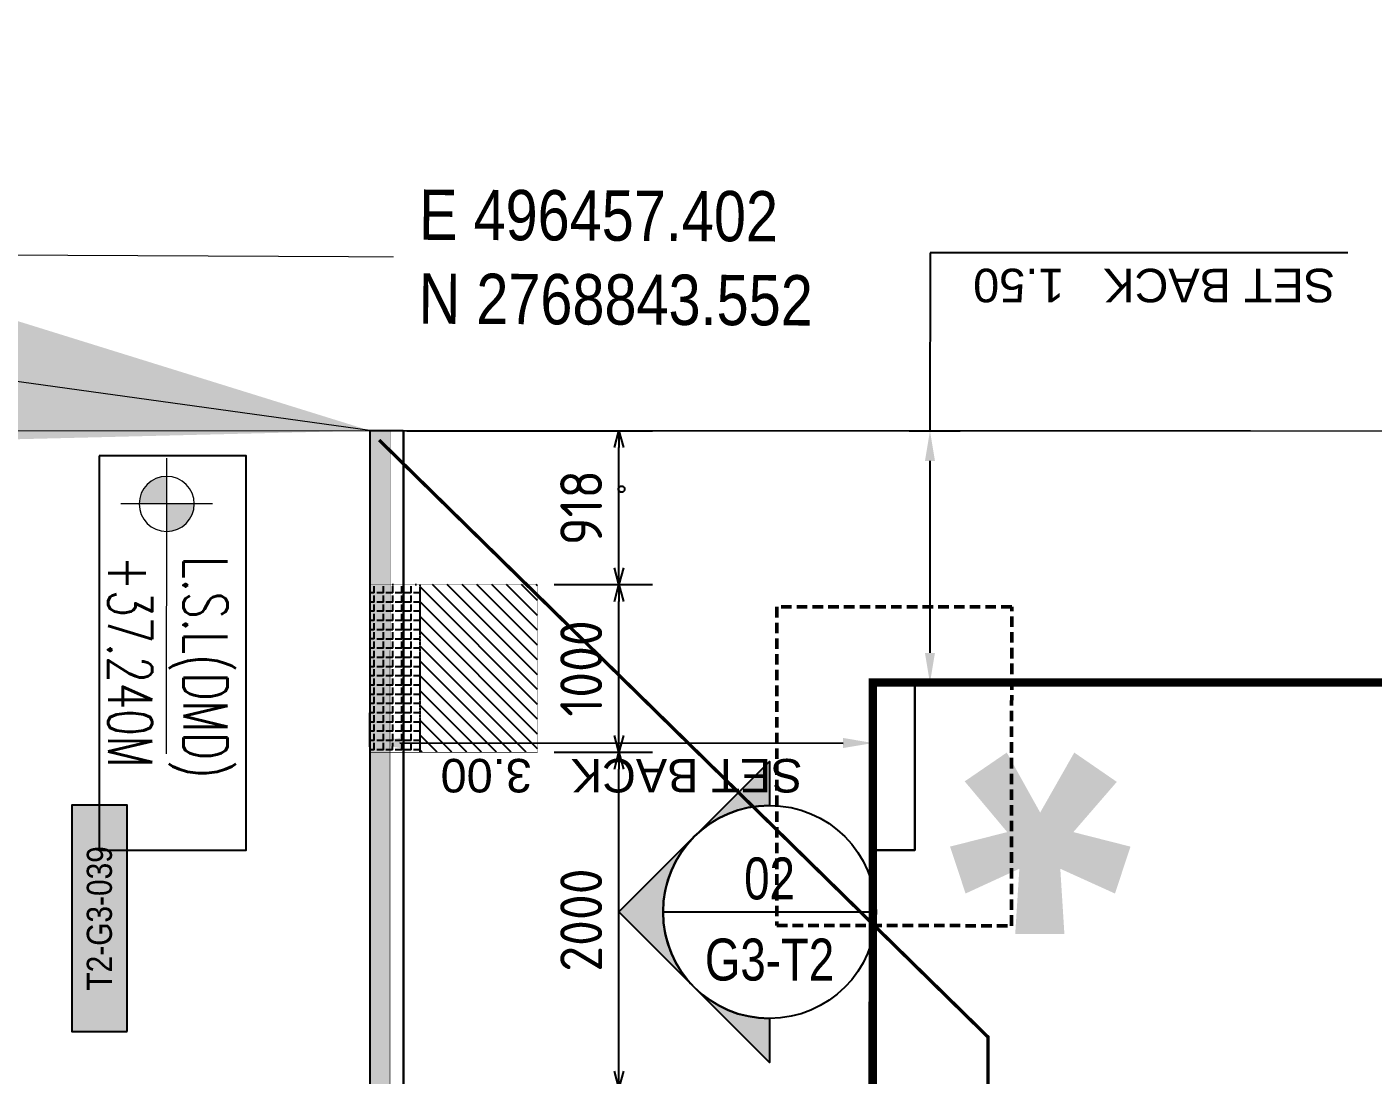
# Model space of a CAD drawing. Header units: centimetres. Extents: x -6122352 to 7132207, y -1694241 to 1947892.
# Drawn here: x 3028 to 11056, y -88291 to -82042 of the extents above; entities that cross this region are included whole.
import ezdxf
from ezdxf.enums import TextEntityAlignment as Align
from ezdxf.xclip import XClip

# ---------------------------------------------------------------- set-up
doc = ezdxf.new("R2010")
doc.units = ezdxf.units.CM
doc.header["$MEASUREMENT"] = 0
doc.header["$XCLIPFRAME"] = 2
doc.header["$PDMODE"] = 66
doc.header["$PDSIZE"] = 100
doc.linetypes.add('DASHED2', pattern=[0.375, 0.25, -0.125])
doc.linetypes.add('XR-AR-END-SETTING OUT PLAN$0$23261-XR-AR-SI-GF$0$HIDDEN', pattern=[0.375, 0.25, -0.125])
for name, color, linetype in [('00-MI-DIM', 7, 'Continuous'), ('23585-XR-AR-BOUNDARY WALLS AND SETBACKS$0$setback', 7, 'XR-AR-END-SETTING OUT PLAN$0$23261-XR-AR-SI-GF$0$HIDDEN'), ('@MI-FOOTINGS', 7, 'Continuous'), ('@MI-REF LAYER', 7, 'Continuous'), ('@MI-TYPE-01', 30, 'Continuous'), ('@MI-TYPE-02', 6, 'Continuous'), ('B_TH_4', 7, 'Continuous'), ('PANEL-TAGS', 7, 'Continuous'), ('S-DIMENSION', 251, 'Continuous'), ('XREF1$0$S-LEVELS', 2, 'Continuous'), ('XREF1$0$TYPICAL NEW PROFILE', 3, 'Continuous')]:
    doc.layers.add(name, color=color, linetype=linetype)
for name, color, linetype, lineweight, true_color in [('08-Compound Wall-2', 6, 'Continuous', 25, 0xff00ff), ('23585-XR-AR-DAMAC PLOT LIMITS$0$1-End units', 7, 'Continuous', 5, 0xf8991e), ('23585-XR-AR-DAMAC PLOT LIMITS$0$1-Open Space', 7, 'Continuous', 5, 0x90cf5a)]:
    doc.layers.add(name, color=color, linetype=linetype, lineweight=lineweight, true_color=true_color)
for name, color, linetype, lineweight in [('@ Foundations', 4, 'DASHED2', 50), ('A-ANNO-TEXT', 3, 'Continuous', 25), ('XR-AR-END-SETTING OUT PLAN$0$23585-XR-AR-END-GROUND FLOOR$0$S-COLS', 51, 'Continuous', 40), ('XR-AR-END-SETTING OUT PLAN$0$23585-XR-AR-END-GROUND FLOOR$0$S-COLS-PATT', 8, 'Continuous', 5), ('XREF1$0$36-TAGLVL', 23, 'Continuous', 9)]:
    doc.layers.add(name, color=color, linetype=linetype, lineweight=lineweight)
doc.styles.add('Arial', font='arialbd.ttf')
doc.styles.add('Arial Narrow', font='ARIALN.TTF', dxfattribs={"width": 0.95, "height": 500})
doc.styles.add('Gen-Text', font='arial.ttf', dxfattribs={"height": 2.5})
doc.styles.add('JWC BHQ 3.00', font='swissc.ttf', dxfattribs={"height": 3})
doc.styles.add('PANELTAG_STYLE', font='arial.ttf')
doc.styles.add('Schueco-BEMSTIL', font='isocpeur.ttf', dxfattribs={"width": 0.9})
doc.styles.get("Standard").update_dxf_attribs({"font": 'arial.ttf'})
doc.styles.add('XREF1$0$DLT_TEXT', font='romans.shx', dxfattribs={"width": 0.7})
doc.dimstyles.new('Dim Arrow Ann', dxfattribs={"dimtxt": 2.5, "dimasz": 3, "dimexe": 1.5, "dimexo": 1.5, "dimgap": 1, "dimtad": 1, "dimdec": 0, "dimlfac": 1000, "dimzin": 0, "dimdsep": 46, "dimtxsty": 'Gen-Text', "dimblk": 'ARCHTICK', "dimcen": 0, "dimclrd": 7, "dimclre": 7, "dimclrt": 7, "dimadec": 0, "dimazin": 0, "dimtfac": 1, "dimtdec": 0, "dimtofl": 0, "dimtmove": 2, "dimatfit": 3, "dimfxl": 1, "dimtolj": 1, "dimtzin": 0, "dimlwd": 0, "dimlwe": 0, "dimarcsym": 0})
doc.dimstyles.new('MI- JWC-TXT-2.5 MM', dxfattribs={"dimscale": 1.5, "dimtxt": 2.5, "dimasz": 1, "dimexe": 2, "dimexo": 1, "dimgap": 1, "dimtad": 1, "dimdec": 0, "dimdsep": 46, "dimtxsty": 'Schueco-BEMSTIL', "dimblk": 'OPEN30', "dimcen": 0, "dimdle": 2, "dimclrd": 140, "dimclre": 8, "dimclrt": 40, "dimadec": 0, "dimazin": 2, "dimtfac": 1, "dimtdec": 0, "dimtix": 1, "dimtmove": 2, "dimatfit": 3, "dimldrblk": 'OPEN', "dimfxl": 2, "dimlwd": -1, "dimlwe": -1, "dimarcsym": 0})
doc.dimstyles.get("Standard").update_dxf_attribs({"dimtxt": 5, "dimasz": 0.5, "dimexe": 0.18, "dimexo": 0.0625, "dimgap": 0.09, "dimtad": 0, "dimtih": 1, "dimtoh": 1, "dimdec": 0, "dimzin": 0, "dimdsep": 46, "dimtxsty": 'Standard', "dimcen": 0.09, "dimadec": 0, "dimazin": 0, "dimtfac": 1, "dimtdec": 0, "dimtofl": 0, "dimtmove": 0, "dimatfit": 3, "dimfxl": 1, "dimtolj": 1, "dimtzin": 0, "dimarcsym": 0})

# ---------------------------------------------------------------- blocks, each defined once
blk = doc.blocks.new('23585-XR-AR-BOUNDARY WALLS AND SETBACKS')
at = {"layer": '08-Compound Wall-2'}
for points in [[(496457.5374, 2768843.6994), (496475.1589, 2768827.5531), (496481.207, 2768834.1539), (496485.2592, 2768838.5765), (496487.387, 2768840.8987), (496489.314, 2768843.0015), (496493.3674, 2768847.4253), (496493.57, 2768847.6464), (496497.4208, 2768851.8491), (496497.6234, 2768852.0702), (496501.6768, 2768856.4941), (496503.5346, 2768858.5215), (496485.9133, 2768874.6678)], [(496457.5374, 2768843.6994), (496457.4023, 2768843.5519), (496475.1712, 2768827.2705), (496481.3544, 2768834.0187), (496485.4066, 2768838.4413), (496487.5344, 2768840.7635), (496505.1555, 2768824.6169), (496505.2906, 2768824.7644)]]:
    blk.add_lwpolyline(points, dxfattribs=at)
at = {"layer": '23585-XR-AR-BOUNDARY WALLS AND SETBACKS$0$setback', "ltscale": 40, "const_width": 0.05}
blk.add_lwpolyline([(496485.0601, 2768871.5163), (496480.9052, 2768866.9817), (496476.8518, 2768862.5581), (496472.7985, 2768858.1342), (496468.745, 2768853.7105), (496464.6916, 2768849.2868), (496460.535, 2768844.7504), (496474.9123, 2768831.5767), (496479.0688, 2768836.113), (496483.121, 2768840.5356), (496485.2488, 2768842.8578), (496487.1759, 2768844.9607), (496491.2292, 2768849.3844), (496491.4314, 2768849.6052), (496495.2826, 2768853.8082), (496495.4848, 2768854.029), (496499.4373, 2768858.3426), (496485.0601, 2768871.5163)], dxfattribs=at)
blk = doc.blocks.new('A$C9d9485f6')
at = {"layer": 'A-ANNO-TEXT', "rotation": 312.4881850805905}
blk.add_blockref('23585-XR-AR-BOUNDARY WALLS AND SETBACKS', (-2377088.5348, -1504219.2521), dxfattribs=at)
blk = doc.blocks.new('23585-XR-AR-DAMAC PLOT LIMITS')
at = {"layer": '23585-XR-AR-DAMAC PLOT LIMITS$0$1-End units', "color": 251, "true_color": 0x636466}
blk.add_lwpolyline([(496481.2807, 2768834.0863), (496475.0975, 2768827.3381), (496457.4023, 2768843.5519), (496463.5857, 2768850.3001)], close=True, dxfattribs=at)
at = {"layer": '23585-XR-AR-DAMAC PLOT LIMITS$0$1-Open Space', "color": 251, "true_color": 0x636466}
blk.add_lwpolyline([(496481.2807, 2768834.0863), (496485.3329, 2768838.5089), (496487.4607, 2768840.8311), (496505.1555, 2768824.6169), (496500.9775, 2768820.0575), (496490.9427, 2768817.5725, 0.00131), (496483.6115, 2768820.2427, 0.002559), (496469.2457, 2768825.3501, -0.016443), (496465.7593, 2768826.6997, -0.023581), (496460.9327, 2768829.0277), (496464.1167, 2768834.2181), (496458.9169, 2768837.4077), (496455.7333, 2768832.2175, -0.007148), (496454.4089, 2768833.1595), (496453.7741, 2768839.5923), (496457.4023, 2768843.5519), (496475.0975, 2768827.3381)], format="xyb", close=True, dxfattribs=at)
blk = doc.blocks.new('A$Cf093b529')
at = {"layer": 'A-ANNO-TEXT'}
blk.add_blockref('23585-XR-AR-DAMAC PLOT LIMITS', (-495391.9901, -2768603.4419), dxfattribs=at)
blk = doc.blocks.new('_ArchTick')
at = {"color": 0, "linetype": 'ByBlock', "const_width": 0.15}
blk.add_lwpolyline([(-0.5, -0.5), (0.5, 0.5)], dxfattribs=at)
blk = doc.blocks.new('XR-AR-END-SETTING OUT PLAN$0$23585-XR-AR-END-GROUND FLOOR$0$A$C75a8815d')
at = {"layer": 'XR-AR-END-SETTING OUT PLAN$0$23585-XR-AR-END-GROUND FLOOR$0$S-COLS', "color": 252, "lineweight": 30}
blk.add_lwpolyline([(0, -4000), (0, -3000), (250, -3000), (250, -4000)], close=True, dxfattribs=at)
blk = doc.blocks.new('XR-AR-END-SETTING OUT PLAN')
at = {"layer": 'XR-AR-END-SETTING OUT PLAN$0$23585-XR-AR-END-GROUND FLOOR$0$S-COLS-PATT', "color": 8}
blk.add_blockref('XR-AR-END-SETTING OUT PLAN$0$23585-XR-AR-END-GROUND FLOOR$0$A$C75a8815d', (3000.1, 5500), dxfattribs=at)
blk = doc.blocks.new('END UNIT')
at = {"xscale": 0.001, "yscale": 0.001, "zscale": 0.001}
blk.add_blockref('XR-AR-END-SETTING OUT PLAN', (-9.1502, 0), dxfattribs=at)
blk = doc.blocks.new('TH_4')
at = {"xscale": -1}
blk.add_blockref('END UNIT', (495826.3054, 2769130.5141), dxfattribs=at)
at = {"insert": (495831.4554, 2769133.5141), "char_height": 2, "attachment_point": 2, "style": 'Arial'}
blk.add_mtext('\\pxqc;*', dxfattribs=at)
blk = doc.blocks.new('A$C780da55d')
at = {"layer": 'S-DIMENSION'}
blk.add_circle((39.3016, -0.0017), 0.0182, dxfattribs=at)
at = {"layer": 'B_TH_4', "xscale": 1.000039159572381, "yscale": 1.000039159572381, "zscale": 1.000039159572381}
blk.add_blockref('TH_4', (-495814.0705, -2769239.3021), dxfattribs=at)
blk = doc.blocks.new('23585-XR-AR-MALDIVE-2$0$TH_4')
blk.add_blockref('A$C780da55d', (495794.6554, 2769130.8641))
at = {"layer": '@ Foundations', "linetype": 'DASHED2', "ltscale": 0.25}
blk.add_lwpolyline([(495831.6304, 2769131.5646), (495833.0304, 2769131.5646), (495833.0304, 2769133.4646), (495831.6304, 2769133.4646)], close=True, dxfattribs=at)
blk = doc.blocks.new('A$C7cae1d29')
at = {"color": 1, "true_color": 0xeb0000, "const_width": 0.008}
blk.add_lwpolyline([(33.1501, 0.0002), (27.1501, 0.0002), (21.1502, 0.0003), (15.1501, 0.0002), (9.1502, 0.0003), (0, 0.0003), (0.0003, 24.0004), (2.8502, 24.0003), (8.8502, 24.0003), (9.1502, 24.0003), (14.8502, 24.0003), (15.1502, 24.0003), (21.1502, 24.0003), (24.0024, 24.0001), (27.152, 24.0001), (33.1504, 24.0002), (42.303, 24.0002), (42.3028, 0)], close=True, dxfattribs=at)
blk = doc.blocks.new('*D475')
at = {"color": 0, "lineweight": -2, "transparency": 16777216}
for p, q in [((494356.3807, 2767860.5883), (494356.8116, 2767860.5883)), ((494356.6316, 2767859.2642), (494356.6316, 2767860.4083)), ((494356.7565, 2767859.0842), (494356.4516, 2767859.0842)), ((494356.6316, 2767858.0231), (494356.6316, 2767859.0842)), ((494354.139, 2767858.0231), (494356.6316, 2767858.0231))]:
    blk.add_line(p, q, dxfattribs=at)
at = {"color": 0, "transparency": 16777216}
for points in [[(494356.6016, 2767860.4083), (494356.6616, 2767860.4083), (494356.6316, 2767860.5883)], [(494356.6016, 2767859.2642), (494356.6616, 2767859.2642), (494356.6316, 2767859.0842)]]:
    blk.add_solid(points, dxfattribs=at)
at = {"layer": 'Defpoints', "color": 0, "transparency": 16777216}
for p in [(494356.3182, 2767860.5883), (494356.6316, 2767860.5883), (494356.819, 2767859.0842)]:
    blk.add_point(p, dxfattribs=at)
at = {"color": 0, "transparency": 16777216, "insert": (494355.2953, 2767858.2165), "char_height": 0.2, "attachment_point": 5}
blk.add_mtext('\\A1;SET BACK   1.50', dxfattribs=at)
blk = doc.blocks.new('*D477')
at = {"color": 0, "lineweight": -2, "transparency": 16777216}
for p, q in [((494356.9693, 2767860.7952), (494356.9693, 2767861.1259)), ((494359.792, 2767860.9459), (494357.1493, 2767860.9459)), ((494359.972, 2767860.9699), (494359.972, 2767860.7659))]:
    blk.add_line(p, q, dxfattribs=at)
at = {"color": 0, "transparency": 16777216}
for points in [[(494357.1493, 2767860.9759), (494357.1493, 2767860.9159), (494356.9693, 2767860.9459)], [(494359.792, 2767860.9759), (494359.792, 2767860.9159), (494359.972, 2767860.9459)]]:
    blk.add_solid(points, dxfattribs=at)
at = {"layer": 'Defpoints', "color": 0, "transparency": 16777216}
for p in [(494359.972, 2767861.0324), (494356.9693, 2767860.9459), (494356.9693, 2767860.7327)]:
    blk.add_point(p, dxfattribs=at)
at = {"color": 0, "transparency": 16777216, "insert": (494358.4706, 2767861.1394), "char_height": 0.2, "attachment_point": 5}
blk.add_mtext('\\A1;SET BACK   3.00', dxfattribs=at)
blk = doc.blocks.new('XREF1$0$LVL  ATTR')
at = {"color": 7}
blk.add_wipeout([(-0.3373, 0.3835), (1.8973, 0.3835), (1.8973, -0.4505), (-0.3373, -0.4505)], dxfattribs=at)
at = {"layer": 'XREF1$0$36-TAGLVL', "extrusion": (-4.88814e-07, 1.40652e-17, 1)}
h = blk.add_hatch(color=252, dxfattribs=at)
h.paths.add_polyline_path([(-0.0654, 0.1563, 0.414214), (-0.2216, 0), (-0.0654, 0)])
h.paths.add_polyline_path([(0.0909, 0), (-0.0654, 0), (-0.0654, -0.1562, 0.414214)])
for p, q in [((-0.0654, -0.2604), (-0.0654, 0.2604)), ((1.3511, 0, 0), (-0.3253, 0, 0))]:
    blk.add_line(p, q, dxfattribs=at)
blk.add_circle((-0.0654, 0, 0), 0.1562, dxfattribs=at)
at = {"layer": 'XREF1$0$S-LEVELS', "color": 1}
blk.add_lwpolyline([(-0.3373, 0.3835), (1.8973, 0.3835), (1.8973, -0.4505), (-0.3373, -0.4505)], close=True, dxfattribs=at)
at = {"layer": 'XREF1$0$TYPICAL NEW PROFILE', "color": 3, "style": 'XREF1$0$DLT_TEXT', "width": 0.7}
for tag, p in [('+0.00M', (0.2413, 0.0671, -0.0001)), ('S.S.L', (0.2413, -0.3453, -0.0001))]:
    blk.add_attdef(tag, p, '', height=0.25, dxfattribs=at)
blk = doc.blocks.new('T1-FOOTING')
at = {"transparency": 33554679}
h = blk.add_hatch(dxfattribs=at)
h.set_pattern_fill('ANGLE', color=256, scale=500)
h.set_pattern_definition([(0, (0, 0), (0, 137.5), [100, -37.5]), (90, (0, 0), (-137.5, 8e-15), [100, -37.5])])
h.paths.add_polyline_path([(-500, -300), (500, -300), (500, 0), (-500, 0)])
h.paths.add_polyline_path([(-499.75, -299.75), (499.75, -299.75), (499.75, -0.25), (-499.75, -0.25)], flags=16)
h = blk.add_hatch(dxfattribs=at)
h.set_pattern_fill('ANGLE', color=8, scale=200)
h.set_pattern_definition([(0, (0, 0), (0, 55), [40, -15]), (90, (0, 0), (-55, 3e-15), [40, -15])])
h.paths.add_polyline_path([(500, -300), (500, 0), (-500, 0), (-500, -300)])
h = blk.add_hatch(dxfattribs=at)
h.set_pattern_fill('ANSI31', color=8, scale=500)
h.paths.add_polyline_path([(500, -1000), (500, -300), (-500, -300), (-500, -1000)])
at = {"layer": '@MI-TYPE-01', "color": 240, "linetype": 'DASHED2', "true_color": 0xed1f24}
blk.add_line((-500, -300), (500, -300), dxfattribs=at)
at = {"layer": '@MI-TYPE-01', "color": 240, "true_color": 0xed1f24, "const_width": 2.5}
blk.add_lwpolyline([(-500, 0), (500, 0), (500, -1000), (-500, -1000)], close=True, dxfattribs=at)
blk = doc.blocks.new('A$C90a9385a')
at = {"layer": '@MI-TYPE-02'}
h = blk.add_hatch(color=256, dxfattribs=at)
h.dxf.hatch_style = 1
h.paths.add_polyline_path([(5835, 0), (0, 0), (0, -120), (5835, -120)])
at = {"layer": '@MI-TYPE-02', "const_width": 2.5}
blk.add_lwpolyline([(5835, 0), (0, 0), (0, -120), (5835, -120)], close=True, dxfattribs=at)
at = {"layer": '@MI-FOOTINGS', "color": 240, "true_color": 0xed1f24}
blk.add_blockref('T1-FOOTING', (4417.5, 0.9), dxfattribs=at)
blk = doc.blocks.new('_Open30')
at = {"color": 0, "linetype": 'ByBlock', "lineweight": -2}
for p, q in [((-1, 0.268), (0, 0)), ((0, 0), (-1, -0.268)), ((0, 0), (-1, 0))]:
    blk.add_line(p, q, dxfattribs=at)
blk = doc.blocks.new('*D1745')
at = {"color": 8, "transparency": 16777216}
for p, q in [((-7944.6, -20066.5), (-7358.7, -20066.5)), ((-7944.9, -22066.5), (-7358.7, -22066.5))]:
    blk.add_line(p, q, dxfattribs=at)
at = {"color": 140, "transparency": 16777216}
blk.add_line((-7558.7, -21966.5), (-7558.7, -20166.5), dxfattribs=at)
at = {"layer": 'Defpoints', "color": 0, "transparency": 16777216}
for p in [(-8044.6, -20066.5), (-7558.7, -20066.5), (-8044.9, -22066.5)]:
    blk.add_point(p, dxfattribs=at)
at = {"color": 140, "transparency": 16777216, "xscale": 100, "yscale": 100, "zscale": 100}
for p, rotation in [((-7558.7, -20066.5), 90), ((-7558.7, -22066.5), 270)]:
    blk.add_blockref('_Open30', p, dxfattribs=dict(at, rotation=rotation))
at = {"color": 40, "transparency": 16777216, "insert": (-7783.7, -21066.5), "char_height": 250, "attachment_point": 5, "rotation": 90, "style": 'Schueco-BEMSTIL'}
blk.add_mtext('2000', dxfattribs=at)
blk = doc.blocks.new('_Open')
at = {"color": 0, "linetype": 'ByBlock', "lineweight": -2}
for p, q in [((-1, 0.2), (0, 0)), ((-1, -0.2), (0, 0)), ((0, 0), (-1, 0))]:
    blk.add_line(p, q, dxfattribs=at)
blk = doc.blocks.new('*D1747')
at = {"color": 8, "transparency": 16777216}
for p, q in [((-7944.4, -19066.5), (-7358.7, -19066.5)), ((-7944.6, -20066.5), (-7358.7, -20066.5))]:
    blk.add_line(p, q, dxfattribs=at)
at = {"color": 140, "transparency": 16777216}
blk.add_line((-7558.7, -19966.5), (-7558.7, -19166.5), dxfattribs=at)
at = {"layer": 'Defpoints', "color": 0, "transparency": 16777216}
for p in [(-8044.4, -19066.5), (-7558.7, -19066.5), (-8044.6, -20066.5)]:
    blk.add_point(p, dxfattribs=at)
at = {"color": 140, "transparency": 16777216, "xscale": 100, "yscale": 100, "zscale": 100}
for p, rotation in [((-7558.7, -19066.5), 90), ((-7558.7, -20066.5), 270)]:
    blk.add_blockref('_Open30', p, dxfattribs=dict(at, rotation=rotation))
at = {"color": 40, "transparency": 16777216, "insert": (-7783.7, -19566.5), "char_height": 250, "attachment_point": 5, "rotation": 90, "style": 'Schueco-BEMSTIL'}
blk.add_mtext('1000', dxfattribs=at)
blk = doc.blocks.new('*D1749')
at = {"color": 8, "transparency": 16777216}
for p, q in [((-8823.4, -18148.9), (-7358.7, -18148.9)), ((-7944.4, -19066.5), (-7358.7, -19066.5))]:
    blk.add_line(p, q, dxfattribs=at)
at = {"color": 140, "transparency": 16777216}
blk.add_line((-7558.7, -18966.5), (-7558.7, -18248.9), dxfattribs=at)
at = {"layer": 'Defpoints', "color": 0, "transparency": 16777216}
for p in [(-8923.4, -18148.9), (-7558.7, -18148.9), (-8044.4, -19066.5)]:
    blk.add_point(p, dxfattribs=at)
at = {"color": 140, "transparency": 16777216, "xscale": 100, "yscale": 100, "zscale": 100}
for p, rotation in [((-7558.7, -18148.9), 90), ((-7558.7, -19066.5), 270)]:
    blk.add_blockref('_Open30', p, dxfattribs=dict(at, rotation=rotation))
at = {"color": 40, "transparency": 16777216, "insert": (-7783.7, -18607.7), "char_height": 250, "attachment_point": 5, "rotation": 90, "style": 'Schueco-BEMSTIL'}
blk.add_mtext('918', dxfattribs=at)
blk = doc.blocks.new('*U1871')
h = blk.add_hatch(color=94)
edge = h.paths.add_edge_path()
edge.add_line((0, -6.35), (0, -8.98))
edge.add_line((0, -8.98), (-8.98, 0))
edge.add_line((-8.98, 0), (0, 8.98))
edge.add_line((0, 8.98), (0, 6.35))
edge.add_arc((0, 0), 6.35, 90, 270)
at = {"color": 94}
blk.add_line((-6.35, 0), (6.35, 0), dxfattribs=at)
for points in [[(0, -6.35), (0, -8.98), (-8.98, 0), (0, 8.98), (0, 6.35, 1)], [(-4.49, 4.49, 0.414214), (-4.49, -4.49), (-8.98, 0), (-4.49, 4.49)]]:
    blk.add_lwpolyline(points, format="xyb", close=True)
blk.add_circle((0, 0), 6.35, dxfattribs=at)
at = {"style": 'Arial Narrow', "width": 0.95, "flags": 8}
blk.add_attdef('VIEWNUMBER', text='', height=2.5, dxfattribs=at).set_placement((0, 0), align=Align.BOTTOM_CENTER)
blk.add_attdef('SHEETNUMBER', text='', height=2.5, dxfattribs=at).set_placement((0, -1.588), align=Align.TOP_CENTER)
blk = doc.blocks.new('PANELTAG')
at = {"layer": 'PANEL-TAGS', "color": 1}
blk.add_lwpolyline([(-13.5, -3.3), (13.5, -3.3), (13.5, 3.3), (-13.5, 3.3)], close=True, dxfattribs=at)
at = {"layer": 'PANEL-TAGS', "color": 40, "true_color": 0xffd700}
blk.add_solid([(-13.5, -3.3), (13.5, -3.3), (-13.5, 3.3), (13.5, 3.3)], dxfattribs=at)
at = {"layer": 'PANEL-TAGS', "color": 5, "style": 'PANELTAG_STYLE', "width": 0.85}
blk.add_attdef('TAGNO', text='', height=3, dxfattribs=at).set_placement((0, 0), align=Align.MIDDLE)
blk = doc.blocks.new('M3 REF WITH TABLES')
at = {"color": 1, "const_width": 0.02}
blk.add_lwpolyline([(0.0789, 0.0032), (5.1556, 0.2766), (14.9426, -8.6667), (15.1965, -8.3934), (14.9426, -8.6667), (17.3013, -10.854), (17.6432, -16.0696)], dxfattribs=at)
blk.add_lwpolyline([(0, 0), (17.6953, -16.2137)])
blk = doc.blocks.new('A$C9394d01d')
at = {"color": 1, "true_color": 0xeb0000, "const_width": 0.008}
blk.add_lwpolyline([(34.126, -22.1802), (28.126, -22.1802), (22.1261, -22.18), (16.126, -22.1802), (10.1261, -22.18), (0.9759, -22.18), (0.9762, 1.82), (3.8262, 1.8199), (9.8262, 1.8199), (10.1261, 1.82), (15.8262, 1.8199), (16.1261, 1.82), (22.1261, 1.82), (24.9783, 1.8198), (28.128, 1.8198), (34.1263, 1.8198), (43.2789, 1.8198), (43.2787, -22.1803)], close=True, dxfattribs=at)
dim = blk.add_linear_dim(base=(40.276, -20.3186), p1=(43.2787, -20.2321), p2=(40.276, -20.5317), text='SET BACK   <>', dimstyle='Standard', override={"dimtxt": 0.2, "dimtad": 1, "dimtih": 0, "dimdec": 2})
dim.commit()
dim.dimension.update_dxf_attribs({"geometry": '*D477', "text_midpoint": (41.7774, -20.1251), "insert": (-494316.6932, -2767881.2645)})
dim = blk.add_linear_dim(base=(39.9383, -20.6762), p1=(40.1258, -22.1803), p2=(39.625, -20.6762), angle=90, text='SET BACK   <>', dimstyle='Standard', override={"dimtxt": 0.2, "dimtad": 1, "dimtih": 0, "dimdec": 2, "dimtmove": 1})
dim.commit()
dim.dimension.update_dxf_attribs({"geometry": '*D475', "text_midpoint": (39.7675, -23.2414), "dimtype": 128, "insert": (-494316.6932, -2767881.2645)})
blk = doc.blocks.new('A$C57f8e175')
at = {"layer": '@MI-TYPE-02', "rotation": 89.98973417812736}
blk.add_blockref('A$C90a9385a', (-1, -5835), dxfattribs=at)
for base, p1, p2, picture, middle in [((1484.7, 0), (999, -917.6), (120, 0), '*D1749', (1259.7, -458.8)), ((1484.7, -917.6), (998.8, -1917.6), (999, -917.6), '*D1747', (1259.7, -1417.6)), ((1484.7, -1917.6), (998.4, -3917.6), (998.8, -1917.6), '*D1745', (1259.7, -2917.6))]:
    dim = blk.add_linear_dim(base=base, p1=p1, p2=p2, angle=90, dimstyle='MI- JWC-TXT-2.5 MM')
    dim.commit()
    dim.dimension.update_dxf_attribs({"geometry": picture, "text_midpoint": middle, "insert": (9043.4, 18148.9)})

msp = doc.modelspace()

# ---------------------------------------------------------------- block references
at = {"layer": '@MI-REF LAYER', "xscale": 1000, "yscale": 1000, "zscale": 1000}
msp.add_blockref('A$C9d9485f6', (-23958.95046, 48155.57226), dxfattribs=at)

# ---------------------------------------------------------------- leaders
at = {"annotation_type": 0, "has_hookline": 1, "hookline_direction": 0, "text_width": 2371.36364, "horizontal_direction": (0.999988, -0.004816, 0)}
msp.add_leader([(5073.57095, -84448.35956), (-2633.87586, -83374.4594), (5366.03136, -83412.98831)], dimstyle='Dim Arrow Ann', override={"dimscale": 0, "dimasz": 8000, "dimtad": 0}, dxfattribs=at)

# ---------------------------------------------------------------- next in the draw order: block references
at = {"layer": '@MI-REF LAYER'}
ref = msp.add_blockref('23585-XR-AR-MALDIVE-2$0$TH_4', (496316062.77904, 2768960875.36413), dxfattribs=dict(at, xscale=1000, yscale=1000, zscale=1000, rotation=179.9901606865016))
XClip(ref).set_block_clipping_path([(495793.2153179883, 2769130.5144247264), (495835.2581406492, 2769130.5140801282), (495835.2576190941, 2769154.3133947467), (495826.3056662926, 2769154.3141869735), (495820.3073401563, 2769154.3142064768), (495816.957702864, 2769154.3142027529), (495816.9477785914, 2769154.4542111102), (495814.3055212521, 2769154.4543746579), (495808.0010207752, 2769154.4543374204), (495802.3655115841, 2769154.4543353911), (495802.0106194327, 2769154.4543344257), (495796.0105614755, 2769154.4543345426), (495793.21559742, 2769154.4543973496)])

# ---------------------------------------------------------------- next in the draw order: texts
at = {"layer": '00-MI-DIM', "color": 20, "insert": (5366.04136, -83412.98836), "char_height": 300, "attachment_point": 4, "rotation": 359.724055891, "style": 'JWC BHQ 3.00', "bg_fill": 3, "box_fill_scale": 1.5, "bg_fill_color": 256, "bg_fill_true_color": 13158600, "bg_fill_transparency": 0}
msp.add_mtext('\\A1;E 496457.402\\PN 2768843.552', dxfattribs=at)

# ---------------------------------------------------------------- next in the draw order: linework, layer by layer
at = {"layer": '@MI-REF LAYER', "color": 1, "const_width": 20}
msp.add_lwpolyline([(5129.21943, -84504.83761), (8759.81081, -88063.79111), (8775.49428, -101321.57522), (9148.51024, -101324.22577), (8775.49428, -101321.57522), (8755.70372, -104538.31111), (5140.51441, -108313.30734)], dxfattribs=at)

# ---------------------------------------------------------------- next in the draw order: block references
at = {"layer": '00-MI-DIM'}
ref = msp.add_blockref('*U1871', (7457.10095, -87318.32698, 0), dxfattribs=dict(at, xscale=100, yscale=100, zscale=100))
ref.add_attrib('VIEWNUMBER', '02', dxfattribs={"layer": '0', "height": 250, "style": 'Arial Narrow', "width": 0.95}).set_placement((7457.10095, -87318.32698, 0), align=Align.BOTTOM_CENTER)
ref.add_attrib('SHEETNUMBER', 'G3-T2', dxfattribs={"layer": '0', "height": 250, "style": 'Arial Narrow', "width": 0.95}).set_placement((7457.10095, -87477.07698, 0), align=Align.TOP_CENTER)
at = {"layer": '@MI-REF LAYER', "color": 10, "xscale": 1000, "yscale": 1000, "zscale": 1000}
for name, p, rotation in [('A$C9394d01d', (48348.4914, -106636.59904), 179.990160686829), ('A$C7cae1d29', (47376.91396, -84456.1077), 179.9901606651968)]:
    msp.add_blockref(name, p, dxfattribs=dict(at, rotation=rotation))

# ---------------------------------------------------------------- next in the draw order: block references
at = {"layer": '@MI-REF LAYER', "color": 7}
ref = msp.add_blockref('XREF1$0$LVL  ATTR', (3862.00223, -84954.16754, 0), dxfattribs=dict(at, xscale=-1051.480567989675, yscale=1051.480567989676, zscale=1051.480567989675, rotation=89.99007066519123))
ref.add_attrib('S.S.L', 'L.S.L(DMD)', (3962.13174, -85197.23124, -0.15112), dxfattribs={"layer": 'XREF1$0$TYPICAL NEW PROFILE', "color": 3, "height": 262.870142, "rotation": 269.990073961, "style": 'XREF1$0$DLT_TEXT', "width": 0.7})
ref.add_attrib('+0.00M', '+37.240M ', (3512.79714, -85194.92786, -0.15112), dxfattribs={"layer": 'XREF1$0$TYPICAL NEW PROFILE', "color": 3, "height": 262.870142, "rotation": 269.990073961, "style": 'XREF1$0$DLT_TEXT', "width": 0.7})

# ---------------------------------------------------------------- next in the draw order: block references
at = {"layer": '@MI-REF LAYER', "xscale": 1000, "yscale": 1000, "zscale": 1000}
for name, p, rotation in [('A$Cf093b529', (-891608.73293, 539022.72011), 312.4882903633292), ('M3 REF WITH TABLES', (5073.57098, -84448.84299), 312.4882889992022)]:
    msp.add_blockref(name, p, dxfattribs=dict(at, rotation=rotation))
at = {"layer": '@MI-TYPE-02'}
msp.add_blockref('A$C57f8e175', (5074.10704, -84448.84287), dxfattribs=at)
at = {"layer": 'PANEL-TAGS'}
ref = msp.add_blockref('PANELTAG', (3460.34579, -87356.58878), dxfattribs=dict(at, xscale=50.00000000000001, yscale=50.00000000000001, zscale=50.00000000000001, rotation=90.00000000000001))
ref.add_attrib('TAGNO', 'T2-G3-039', dxfattribs={"color": 5, "height": 150, "rotation": 90, "style": 'PANELTAG_STYLE', "width": 0.85}).set_placement((3460.34579, -87356.58878), align=Align.MIDDLE_CENTER)

doc.saveas('drawing.dxf')
